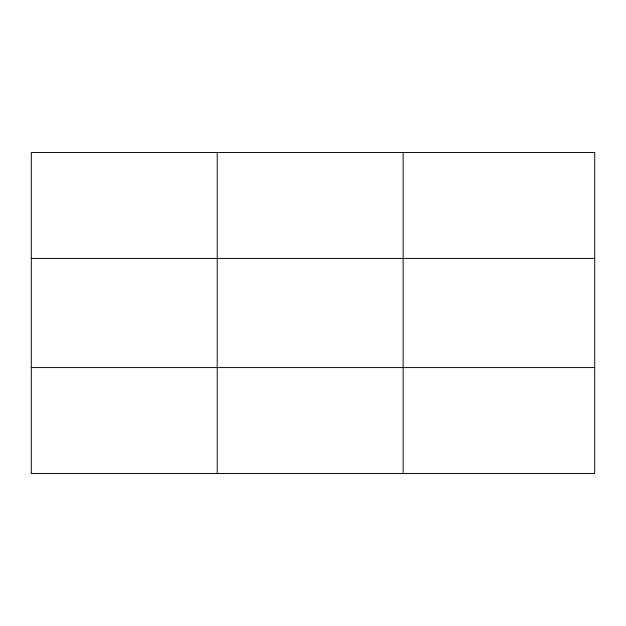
<?xml version="1.0" encoding="UTF-8"?>
<svg xmlns="http://www.w3.org/2000/svg" width="626" height="626" viewBox="0 0 626 626"><rect width="100%" height="100%" fill="white"/><g stroke="black" fill="none" stroke-linecap="round" stroke-linejoin="round"><path stroke-width="0.94" d="M217.222 152.47L217.222 473.53M403.144 152.47L403.144 473.53M594.7 367.579L594.7 473.53L31.3 473.53L31.3 152.47L594.7 152.47L594.7 367.579L31.3 367.579M31.3 258.421L594.7 258.421"/></g></svg>
